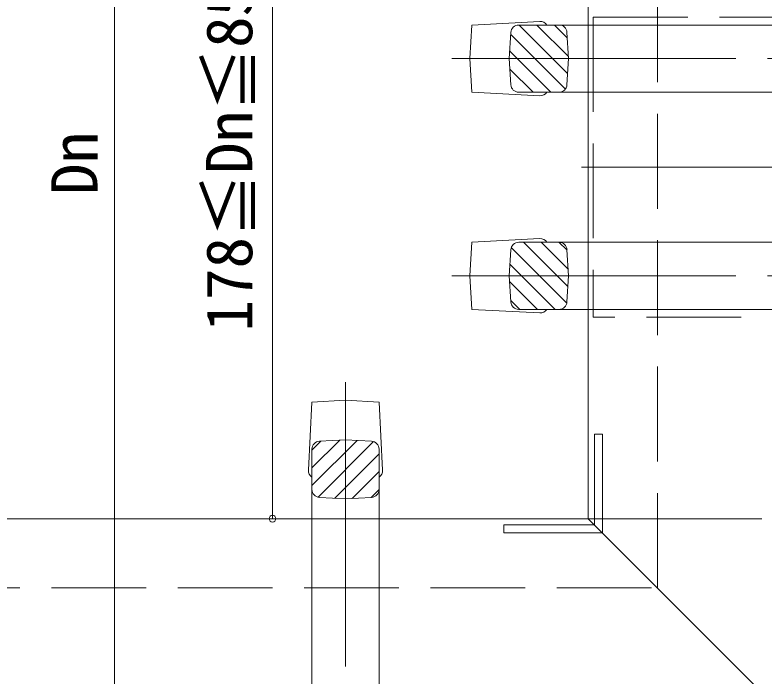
# Model space of a CAD drawing. Units: millimetres, scale not verified. Extents: x -2376 to -396, y -1680 to 1519.
# Drawn here: x -2071.6 to -1881.8, y 628 to 795.4 of the extents above; entities that cross this region are included whole.
import ezdxf
from ezdxf.enums import TextEntityAlignment as Align

# ---------------------------------------------------------------- set-up
doc = ezdxf.new("R2010")
doc.units = ezdxf.units.MM
doc.header["$LTSCALE"] = 8
doc.linetypes.add('CHAIN2', pattern=[12, 9, -1, 1, -1])
doc.linetypes.add('DASHED3', pattern=[4, 3, -1])
for name, color, linetype, lineweight in [('0-3_YKK_11', 7, 'Continuous', 9), ('0-4_YKK_12', 2, 'Continuous', 9), ('0-5_YKK_13', 4, 'DASHED3', 9), ('0-6_YKK_D', 6, 'Continuous', 9), ('0-7_YSS_K', 3, 'CHAIN2', 9)]:
    doc.layers.add(name, color=color, linetype=linetype, lineweight=lineweight)
doc.styles.add('ＭＳ ゴシック', font='')
doc.styles.get('ＭＳ ゴシック').set_extended_font_data('MS Gothic')

msp = doc.modelspace()

# ---------------------------------------------------------------- linework, layer by layer
at = {"layer": '0-3_YKK_11'}
for p, q in [((-1924.753, 689.237), (-1924.753, 666.237)), ((-1922.753, 689.237), (-1924.753, 689.237)), ((-1922.753, 664.237), (-1922.753, 689.237)), ((-1947.753, 666.237), (-1947.753, 664.237)), ((-1924.753, 666.237), (-1947.753, 666.237)), ((-1947.753, 664.237), (-1922.753, 664.237))]:
    msp.add_line(p, q, dxfattribs=at)
at = {"layer": '0-4_YKK_12'}
for p, q in [((-1926.353, 667.837), (-1926.353, 1045.837)), ((-2126.353, 667.837), (-1926.353, 667.837)), ((-1926.353, 667.837), (-1726.353, 467.837))]:
    msp.add_line(p, q, dxfattribs=at)
at = {"layer": '0-5_YKK_13', "linetype": 'Continuous'}
for p, q in [((-1938.622, 793.746), (-1955.853, 792.837)), ((-1956.353, 784.337), (-1955.853, 792.837)), ((-1943.967, 792.837), (-1933.738, 792.837)), ((-1931.576, 780.546), (-1943.866, 792.837)), ((-1931.382, 784.843), (-1939.376, 792.837)), ((-1931.663, 789.614), (-1934.886, 792.837)), ((-1816.693, 792.837), (-1933.738, 792.837)), ((-1946.353, 784.337), (-1945.963, 790.954)), ((-1932.146, 776.627), (-1945.992, 790.472)), ((-1931.353, 784.337), (-1931.742, 790.954)), ((-1935.847, 775.837), (-1946.241, 786.232)), ((-1956.353, 784.337), (-1955.853, 775.837)), ((-1946.353, 784.337), (-1945.963, 777.72)), ((-1931.353, 784.337), (-1931.742, 777.72)), ((-1940.337, 775.837), (-1946.197, 781.698)), ((-1938.622, 774.928), (-1955.853, 775.837)), ((-1943.967, 775.837), (-1933.738, 775.837)), ((-1816.693, 775.837), (-1933.738, 775.837)), ((-1938.622, 738.746), (-1955.853, 737.837)), ((-1956.353, 729.337), (-1955.853, 737.837)), ((-1931.789, 722.388), (-1945.866, 736.465)), ((-1943.967, 737.837), (-1933.738, 737.837)), ((-1931.513, 726.603), (-1942.748, 737.837)), ((-1931.452, 731.032), (-1938.258, 737.837)), ((-1931.733, 735.803), (-1933.768, 737.837)), ((-1816.693, 737.837), (-1933.738, 737.837)), ((-1946.353, 729.337), (-1945.963, 735.955)), ((-1931.353, 729.337), (-1931.742, 735.955)), ((-1934.728, 720.837), (-1946.179, 732.288)), ((-1956.353, 729.337), (-1955.853, 720.837)), ((-1946.353, 729.337), (-1945.963, 722.72)), ((-1931.353, 729.337), (-1931.742, 722.72)), ((-1939.218, 720.837), (-1946.267, 727.886)), ((-1943.708, 720.837), (-1945.987, 723.115)), ((-1938.622, 719.928), (-1955.853, 720.837)), ((-1943.967, 720.837), (-1933.738, 720.837)), ((-1816.693, 720.837), (-1933.738, 720.837)), ((-1997.261, 680.106), (-1996.353, 697.337)), ((-1987.853, 697.837), (-1996.353, 697.337)), ((-1987.853, 697.837), (-1979.353, 697.337)), ((-1978.444, 680.106), (-1979.353, 697.337)), ((-1996.353, 680.703), (-1989.304, 687.752)), ((-1996.353, 676.213), (-1984.902, 687.664)), ((-1996.353, 685.193), (-1994.074, 687.471)), ((-1994.801, 673.274), (-1980.725, 687.35)), ((-1987.853, 687.837), (-1994.47, 687.448)), ((-1987.853, 687.837), (-1981.235, 687.448)), ((-1996.353, 685.451), (-1996.353, 675.223)), ((-1979.353, 685.451), (-1979.353, 675.223)), ((-1990.587, 672.998), (-1979.353, 684.232)), ((-1986.158, 672.937), (-1979.353, 679.742)), ((-1996.353, 558.177), (-1996.353, 675.223)), ((-1981.387, 673.217), (-1979.353, 675.252)), ((-1979.353, 558.177), (-1979.353, 675.223)), ((-1987.853, 672.837), (-1994.47, 673.226)), ((-1987.853, 672.837), (-1981.235, 673.226))]:
    msp.add_line(p, q, dxfattribs=at)
at = {"layer": '0-5_YKK_13'}
for p, q in [((-1925.103, 794.837), (-1727.602, 794.837)), ((-1925.103, 794.837), (-1925.103, 718.837)), ((-1727.602, 718.837), (-1925.103, 718.837))]:
    msp.add_line(p, q, dxfattribs=at)
at = {"layer": '0-5_YKK_13', "linetype": 'CHAIN2'}
for p, q in [((-1960.948, 784.337), (-1811.353, 784.337)), ((-1928.103, 756.837), (-1724.603, 756.837)), ((-1960.948, 729.337), (-1811.353, 729.337)), ((-1987.853, 702.433), (-1987.853, 552.837))]:
    msp.add_line(p, q, dxfattribs=at)
at = {"layer": '0-5_YKK_13', "linetype": 'Continuous'}
for centre, start, end in [((-1938.517, 791.748), 32.9747, 93.0188), ((-1943.967, 790.837), 90, 176.63353), ((-1933.738, 790.837), 3.36646, 90), ((-1943.967, 777.837), 183.36646, 270), ((-1933.738, 777.837), 270, 356.63353), ((-1938.517, 776.926), 266.98119, 327.02528), ((-1938.517, 736.749), 32.9747, 93.0188), ((-1943.967, 735.837), 90, 176.63353), ((-1933.738, 735.837), 3.36646, 90), ((-1943.967, 722.837), 183.36646, 270), ((-1933.738, 722.837), 270, 356.63353), ((-1938.517, 721.926), 266.98119, 327.02528), ((-1994.353, 685.451), 93.36646, 180), ((-1981.353, 685.451), 0, 86.63353), ((-1995.264, 680.001), 176.98119, 237.02528), ((-1980.441, 680.001), 302.9747, 3.0188), ((-1994.353, 675.223), 180, 266.63353), ((-1981.353, 675.223), 273.36646, 0)]:
    msp.add_arc(centre, 2, start, end, dxfattribs=at)
at = {"layer": '0-6_YKK_D'}
for p, q in [((-2046.353, 931.837), (-2046.353, 581.837)), ((-2006.353, 845.837), (-2006.353, 667.837)), ((-1882.353, 667.837), (-2007.353, 667.837))]:
    msp.add_line(p, q, dxfattribs=at)
msp.add_circle((-2006.353, 667.837), 0.85, dxfattribs=at)
at = {"layer": '0-7_YSS_K', "linetype": 'DASHED3'}
for p, q in [((-1908.853, 650.337), (-1908.853, 1028.337)), ((-2126.353, 650.337), (-1908.853, 650.337))]:
    msp.add_line(p, q, dxfattribs=at)

# ---------------------------------------------------------------- texts
at = {"layer": '0-6_YKK_D', "color": 4, "style": 'ＭＳ ゴシック'}
for s, p in [('178≦Dn≦850', (-2007.953, 715.237)), ('Dn', (-2047.153, 749.797))]:
    msp.add_text(s, height=11.73, rotation=90, dxfattribs=at).set_placement(p, align=Align.BOTTOM_LEFT)

doc.saveas('drawing.dxf')
